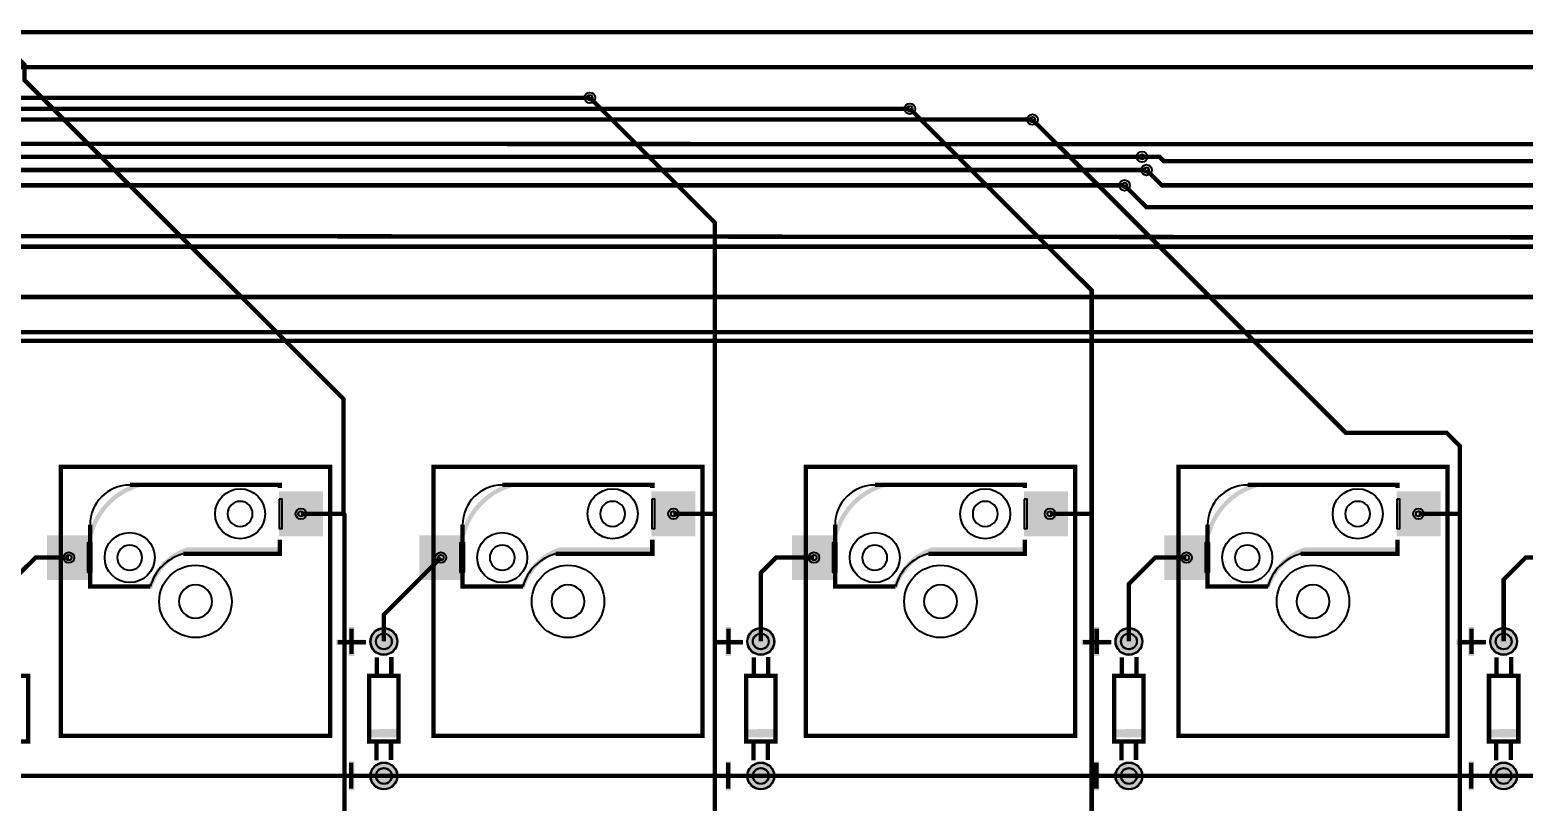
# Model space of a CAD drawing. Header units: millimetres. Extents: x -39 to 282, y -369 to -213.
# Drawn here: x 78 to 164.6, y -258 to -213.2 of the extents above; entities that cross this region are included whole.
import ezdxf

# ---------------------------------------------------------------- set-up
doc = ezdxf.new("R2010")
doc.units = ezdxf.units.MM
for name, color, linetype, true_color in [('BoardOutLine', 7, 'Continuous', 0xff00ff), ('BottomLayer', 7, 'Continuous', 0x0000ff), ('BottomPasteMaskLayer', 7, 'Continuous', 0x800000), ('BottomSilkLayer', 7, 'Continuous', 0x66cc33), ('BottomSolderMaskLayer', 7, 'Continuous', 0xaa00ff), ('Document', 7, 'Continuous', 0xffffff), ('Hole', 7, 'Continuous', 0x222222), ('Multi-Layer', 7, 'Continuous', 0xc0c0c0), ('TopLayer', 7, 'Continuous', 0xff0000), ('TopSilkLayer', 7, 'Continuous', 0xffcc00), ('TopSolderMaskLayer', 7, 'Continuous', 0x800080)]:
    doc.layers.add(name, color=color, linetype=linetype, true_color=true_color)

msp = doc.modelspace()

# ---------------------------------------------------------------- hatches: boundary and pattern name
at = {"layer": 'BottomLayer'}
for points in [[(92.495, -240.025), (94.995, -240.025), (94.995, -242.575), (92.495, -242.575)], [(92.645, -240.451), (92.645, -242.151), (94.245, -242.151), (94.245, -240.451), (92.645, -240.451)], [(114.085, -240.025), (116.585, -240.025), (116.585, -242.575), (114.085, -242.575)], [(114.236, -240.451), (114.236, -242.151), (115.836, -242.151), (115.836, -240.451), (114.236, -240.451)], [(135.675, -240.025), (138.175, -240.025), (138.175, -242.575), (135.675, -242.575)], [(135.826, -240.451), (135.826, -242.151), (137.426, -242.151), (137.426, -240.451), (135.826, -240.451)], [(157.265, -240.025), (159.765, -240.025), (159.765, -242.575), (157.265, -242.575)], [(157.416, -240.451), (157.416, -242.151), (159.016, -242.151), (159.016, -240.451), (157.416, -240.451)], [(79.045, -242.565), (81.545, -242.565), (81.545, -245.115), (79.045, -245.115)], [(79.795, -242.991), (79.795, -244.691), (81.395, -244.691), (81.395, -242.991), (79.795, -242.991)], [(100.635, -242.565), (103.135, -242.565), (103.135, -245.115), (100.635, -245.115)], [(101.385, -242.991), (101.385, -244.691), (102.985, -244.691), (102.985, -242.991), (101.385, -242.991)], [(122.225, -242.565), (124.725, -242.565), (124.725, -245.115), (122.225, -245.115)], [(122.976, -242.991), (122.976, -244.691), (124.576, -244.691), (124.576, -242.991), (122.976, -242.991)], [(143.815, -242.565), (146.315, -242.565), (146.315, -245.115), (143.815, -245.115)], [(144.566, -242.991), (144.566, -244.691), (146.166, -244.691), (146.166, -242.991), (144.566, -242.991)]]:
    msp.add_hatch(color=256, dxfattribs=at).paths.add_polyline_path(points)
at = {"layer": 'BottomPasteMaskLayer'}
for points in [[(92.495, -240.025), (94.995, -240.025), (94.995, -242.575), (92.495, -242.575)], [(114.085, -240.025), (116.585, -240.025), (116.585, -242.575), (114.085, -242.575)], [(135.675, -240.025), (138.175, -240.025), (138.175, -242.575), (135.675, -242.575)], [(157.265, -240.025), (159.765, -240.025), (159.765, -242.575), (157.265, -242.575)], [(79.045, -242.565), (81.545, -242.565), (81.545, -245.115), (79.045, -245.115)], [(100.635, -242.565), (103.135, -242.565), (103.135, -245.115), (100.635, -245.115)], [(122.225, -242.565), (124.725, -242.565), (124.725, -245.115), (122.225, -245.115)], [(143.815, -242.565), (146.315, -242.565), (146.315, -245.115), (143.815, -245.115)]]:
    msp.add_hatch(color=256, dxfattribs=at).paths.add_polyline_path(points)
at = {"layer": 'BottomSilkLayer'}
for points in [[(81.58, -242.569), (81.563, -242.568), (81.547, -242.565), (81.531, -242.559), (81.517, -242.552), (81.503, -242.543), (81.49, -242.532), (81.479, -242.519), (81.47, -242.506), (81.463, -242.491), (81.457, -242.475), (81.454, -242.459), (81.453, -242.442), (81.453, -242.442), (81.454, -242.424), (81.458, -242.407), (81.458, -242.407), (81.458, -242.407), (81.458, -242.407), (81.484, -242.317), (81.512, -242.228), (81.542, -242.139), (81.573, -242.051), (81.607, -241.964), (81.643, -241.878), (81.681, -241.792), (81.72, -241.707), (81.762, -241.623), (81.805, -241.541), (81.85, -241.459), (81.898, -241.378), (81.946, -241.298), (81.997, -241.219), (82.049, -241.142), (82.103, -241.066), (82.159, -240.991), (82.217, -240.917), (82.276, -240.844), (82.337, -240.773), (82.399, -240.704), (82.463, -240.635), (82.528, -240.568), (82.595, -240.503), (82.663, -240.439), (82.733, -240.377), (82.804, -240.316), (82.877, -240.257), (82.95, -240.199), (83.026, -240.144), (83.102, -240.089), (83.179, -240.037), (83.258, -239.986), (83.338, -239.938), (83.419, -239.891), (83.5, -239.845), (83.583, -239.802), (83.667, -239.76), (83.752, -239.721), (83.837, -239.683), (83.924, -239.647), (84.011, -239.614), (84.099, -239.582), (84.188, -239.552), (84.277, -239.524), (84.367, -239.498), (84.367, -239.498), (84.367, -239.498), (84.367, -239.498), (84.384, -239.494), (84.402, -239.493), (84.402, -239.493), (84.402, -239.493), (84.419, -239.494), (84.435, -239.498), (84.451, -239.503), (84.466, -239.51), (84.479, -239.519), (84.492, -239.53), (84.503, -239.543), (84.512, -239.557), (84.519, -239.572), (84.525, -239.587), (84.528, -239.604), (84.529, -239.62), (84.529, -239.62), (84.528, -239.637), (84.525, -239.653), (84.519, -239.669), (84.512, -239.684), (84.503, -239.698), (84.492, -239.71), (84.479, -239.721), (84.465, -239.73), (84.45, -239.738), (84.434, -239.743), (84.434, -239.743), (84.434, -239.743), (84.434, -239.743), (84.348, -239.768), (84.262, -239.795), (84.177, -239.823), (84.093, -239.854), (84.009, -239.887), (83.926, -239.921), (83.844, -239.958), (83.763, -239.996), (83.683, -240.036), (83.604, -240.078), (83.525, -240.122), (83.448, -240.168), (83.372, -240.215), (83.296, -240.264), (83.222, -240.315), (83.15, -240.367), (83.078, -240.422), (83.008, -240.477), (82.939, -240.535), (82.871, -240.594), (82.805, -240.654), (82.74, -240.716), (82.676, -240.78), (82.614, -240.845), (82.554, -240.911), (82.495, -240.979), (82.437, -241.048), (82.382, -241.118), (82.327, -241.19), (82.275, -241.263), (82.224, -241.337), (82.175, -241.412), (82.128, -241.488), (82.082, -241.565), (82.038, -241.644), (81.996, -241.723), (81.956, -241.803), (81.918, -241.884), (81.881, -241.967), (81.847, -242.049), (81.814, -242.133), (81.783, -242.217), (81.755, -242.302), (81.728, -242.388), (81.703, -242.474), (81.703, -242.474), (81.703, -242.474), (81.703, -242.474), (81.703, -242.474), (81.698, -242.49), (81.69, -242.505), (81.681, -242.519), (81.67, -242.532), (81.658, -242.543), (81.644, -242.552), (81.629, -242.559), (81.613, -242.565), (81.597, -242.568), (81.58, -242.569), (81.58, -242.569), (81.58, -242.569), (81.58, -242.569)], [(92.52, -239.494), (84.95, -239.494), (84.4, -239.494), (84.384, -239.495), (84.368, -239.498), (84.352, -239.503), (84.337, -239.511), (84.323, -239.52), (84.311, -239.531), (84.3, -239.543), (84.29, -239.557), (84.283, -239.572), (84.278, -239.588), (84.275, -239.604), (84.273, -239.621), (84.275, -239.637), (84.278, -239.653), (84.283, -239.669), (84.29, -239.684), (84.3, -239.698), (84.311, -239.71), (84.323, -239.721), (84.337, -239.731), (84.352, -239.738), (84.368, -239.743), (84.384, -239.746), (84.4, -239.748), (84.95, -239.748), (92.52, -239.748), (92.537, -239.746), (92.553, -239.743), (92.569, -239.738), (92.584, -239.731), (92.598, -239.721), (92.61, -239.71), (92.621, -239.698), (92.63, -239.684), (92.638, -239.669), (92.643, -239.653), (92.646, -239.637), (92.647, -239.621), (92.646, -239.604), (92.643, -239.588), (92.638, -239.572), (92.63, -239.557), (92.621, -239.543), (92.61, -239.531), (92.598, -239.52), (92.584, -239.511), (92.569, -239.503), (92.553, -239.498), (92.537, -239.495), (92.52, -239.494), (92.52, -239.494)], [(103.17, -242.569), (103.154, -242.568), (103.137, -242.565), (103.121, -242.559), (103.107, -242.552), (103.093, -242.543), (103.08, -242.532), (103.069, -242.519), (103.06, -242.506), (103.053, -242.491), (103.047, -242.475), (103.044, -242.459), (103.043, -242.442), (103.043, -242.442), (103.044, -242.424), (103.048, -242.407), (103.048, -242.407), (103.048, -242.407), (103.048, -242.407), (103.074, -242.317), (103.102, -242.228), (103.132, -242.139), (103.164, -242.051), (103.197, -241.964), (103.233, -241.878), (103.271, -241.792), (103.31, -241.707), (103.352, -241.623), (103.395, -241.541), (103.441, -241.459), (103.488, -241.378), (103.536, -241.298), (103.587, -241.219), (103.639, -241.142), (103.694, -241.066), (103.749, -240.991), (103.807, -240.917), (103.866, -240.844), (103.927, -240.773), (103.989, -240.704), (104.053, -240.635), (104.118, -240.568), (104.185, -240.503), (104.253, -240.439), (104.323, -240.377), (104.394, -240.316), (104.467, -240.257), (104.541, -240.199), (104.616, -240.144), (104.692, -240.089), (104.769, -240.037), (104.848, -239.986), (104.928, -239.938), (105.009, -239.891), (105.09, -239.845), (105.173, -239.802), (105.257, -239.76), (105.342, -239.721), (105.427, -239.683), (105.514, -239.647), (105.601, -239.614), (105.689, -239.582), (105.778, -239.552), (105.867, -239.524), (105.957, -239.498), (105.957, -239.498), (105.957, -239.498), (105.957, -239.498), (105.974, -239.494), (105.992, -239.493), (105.992, -239.493), (105.992, -239.493), (106.009, -239.494), (106.025, -239.498), (106.041, -239.503), (106.056, -239.51), (106.069, -239.519), (106.082, -239.53), (106.093, -239.543), (106.102, -239.557), (106.109, -239.572), (106.115, -239.587), (106.118, -239.604), (106.119, -239.62), (106.119, -239.62), (106.118, -239.637), (106.115, -239.653), (106.109, -239.669), (106.102, -239.684), (106.093, -239.698), (106.082, -239.71), (106.069, -239.721), (106.055, -239.73), (106.04, -239.738), (106.024, -239.743), (106.024, -239.743), (106.024, -239.743), (106.024, -239.743), (105.938, -239.768), (105.852, -239.795), (105.767, -239.823), (105.683, -239.854), (105.599, -239.887), (105.516, -239.921), (105.434, -239.958), (105.353, -239.996), (105.273, -240.036), (105.194, -240.078), (105.115, -240.122), (105.038, -240.168), (104.962, -240.215), (104.886, -240.264), (104.812, -240.315), (104.74, -240.367), (104.668, -240.422), (104.598, -240.477), (104.529, -240.535), (104.461, -240.594), (104.395, -240.654), (104.33, -240.716), (104.266, -240.78), (104.204, -240.845), (104.144, -240.911), (104.085, -240.979), (104.027, -241.048), (103.972, -241.118), (103.917, -241.19), (103.865, -241.263), (103.814, -241.337), (103.765, -241.412), (103.718, -241.488), (103.672, -241.565), (103.628, -241.644), (103.586, -241.723), (103.546, -241.803), (103.508, -241.884), (103.471, -241.967), (103.437, -242.049), (103.404, -242.133), (103.373, -242.217), (103.345, -242.302), (103.318, -242.388), (103.293, -242.474), (103.293, -242.474), (103.293, -242.474), (103.293, -242.474), (103.293, -242.474), (103.288, -242.49), (103.28, -242.505), (103.271, -242.519), (103.26, -242.532), (103.248, -242.543), (103.234, -242.552), (103.219, -242.559), (103.203, -242.565), (103.187, -242.568), (103.17, -242.569), (103.17, -242.569), (103.17, -242.569), (103.17, -242.569)], [(114.11, -239.494), (106.541, -239.494), (105.991, -239.494), (105.974, -239.495), (105.958, -239.498), (105.942, -239.503), (105.927, -239.511), (105.913, -239.52), (105.901, -239.531), (105.89, -239.543), (105.881, -239.557), (105.873, -239.572), (105.868, -239.588), (105.865, -239.604), (105.864, -239.621), (105.865, -239.637), (105.868, -239.653), (105.873, -239.669), (105.881, -239.684), (105.89, -239.698), (105.901, -239.71), (105.913, -239.721), (105.927, -239.731), (105.942, -239.738), (105.958, -239.743), (105.974, -239.746), (105.991, -239.748), (106.541, -239.748), (114.11, -239.748), (114.127, -239.746), (114.143, -239.743), (114.159, -239.738), (114.174, -239.731), (114.188, -239.721), (114.2, -239.71), (114.211, -239.698), (114.22, -239.684), (114.228, -239.669), (114.233, -239.653), (114.236, -239.637), (114.237, -239.621), (114.236, -239.604), (114.233, -239.588), (114.228, -239.572), (114.22, -239.557), (114.211, -239.543), (114.2, -239.531), (114.188, -239.52), (114.174, -239.511), (114.159, -239.503), (114.143, -239.498), (114.127, -239.495), (114.11, -239.494), (114.11, -239.494)], [(124.76, -242.569), (124.744, -242.568), (124.727, -242.565), (124.712, -242.559), (124.697, -242.552), (124.683, -242.543), (124.67, -242.532), (124.659, -242.519), (124.65, -242.506), (124.643, -242.491), (124.637, -242.475), (124.634, -242.459), (124.633, -242.442), (124.633, -242.442), (124.634, -242.424), (124.638, -242.407), (124.638, -242.407), (124.638, -242.407), (124.638, -242.407), (124.664, -242.317), (124.692, -242.228), (124.722, -242.139), (124.754, -242.051), (124.787, -241.964), (124.823, -241.878), (124.861, -241.792), (124.9, -241.707), (124.942, -241.623), (124.985, -241.541), (125.031, -241.459), (125.078, -241.378), (125.126, -241.298), (125.177, -241.219), (125.229, -241.142), (125.284, -241.066), (125.339, -240.991), (125.397, -240.917), (125.456, -240.844), (125.517, -240.773), (125.579, -240.704), (125.643, -240.635), (125.708, -240.568), (125.775, -240.503), (125.843, -240.439), (125.913, -240.377), (125.984, -240.316), (126.057, -240.257), (126.131, -240.199), (126.206, -240.144), (126.282, -240.089), (126.359, -240.037), (126.438, -239.986), (126.518, -239.938), (126.599, -239.891), (126.68, -239.845), (126.763, -239.802), (126.847, -239.76), (126.932, -239.721), (127.017, -239.683), (127.104, -239.647), (127.191, -239.614), (127.279, -239.582), (127.368, -239.552), (127.457, -239.524), (127.547, -239.498), (127.547, -239.498), (127.547, -239.498), (127.547, -239.498), (127.564, -239.494), (127.582, -239.493), (127.582, -239.493), (127.582, -239.493), (127.599, -239.494), (127.615, -239.498), (127.631, -239.503), (127.646, -239.51), (127.659, -239.519), (127.672, -239.53), (127.683, -239.543), (127.692, -239.557), (127.699, -239.572), (127.705, -239.587), (127.708, -239.604), (127.709, -239.62), (127.709, -239.62), (127.708, -239.637), (127.705, -239.653), (127.699, -239.669), (127.692, -239.684), (127.683, -239.698), (127.672, -239.71), (127.659, -239.721), (127.645, -239.73), (127.63, -239.738), (127.614, -239.743), (127.614, -239.743), (127.614, -239.743), (127.614, -239.743), (127.528, -239.768), (127.442, -239.795), (127.357, -239.823), (127.273, -239.854), (127.189, -239.887), (127.106, -239.921), (127.024, -239.958), (126.943, -239.996), (126.863, -240.036), (126.784, -240.078), (126.705, -240.122), (126.628, -240.168), (126.552, -240.215), (126.477, -240.264), (126.403, -240.315), (126.33, -240.367), (126.258, -240.422), (126.188, -240.477), (126.119, -240.535), (126.051, -240.594), (125.985, -240.654), (125.92, -240.716), (125.856, -240.78), (125.794, -240.845), (125.734, -240.911), (125.675, -240.979), (125.617, -241.048), (125.562, -241.118), (125.507, -241.19), (125.455, -241.263), (125.404, -241.337), (125.355, -241.412), (125.308, -241.488), (125.262, -241.565), (125.218, -241.644), (125.176, -241.723), (125.136, -241.803), (125.098, -241.884), (125.061, -241.967), (125.027, -242.049), (124.994, -242.133), (124.963, -242.217), (124.935, -242.302), (124.908, -242.388), (124.883, -242.474), (124.883, -242.474), (124.883, -242.474), (124.883, -242.474), (124.883, -242.474), (124.878, -242.49), (124.87, -242.505), (124.861, -242.519), (124.85, -242.532), (124.838, -242.543), (124.824, -242.552), (124.809, -242.559), (124.793, -242.565), (124.777, -242.568), (124.76, -242.569), (124.76, -242.569), (124.76, -242.569), (124.76, -242.569)], [(135.701, -239.494), (128.131, -239.494), (127.581, -239.494), (127.564, -239.495), (127.548, -239.498), (127.532, -239.503), (127.517, -239.511), (127.503, -239.52), (127.491, -239.531), (127.48, -239.543), (127.471, -239.557), (127.463, -239.572), (127.458, -239.588), (127.455, -239.604), (127.454, -239.621), (127.455, -239.637), (127.458, -239.653), (127.463, -239.669), (127.471, -239.684), (127.48, -239.698), (127.491, -239.71), (127.503, -239.721), (127.517, -239.731), (127.532, -239.738), (127.548, -239.743), (127.564, -239.746), (127.581, -239.748), (128.131, -239.748), (135.701, -239.748), (135.717, -239.746), (135.733, -239.743), (135.749, -239.738), (135.764, -239.731), (135.778, -239.721), (135.79, -239.71), (135.801, -239.698), (135.811, -239.684), (135.818, -239.669), (135.823, -239.653), (135.826, -239.637), (135.828, -239.621), (135.826, -239.604), (135.823, -239.588), (135.818, -239.572), (135.811, -239.557), (135.801, -239.543), (135.79, -239.531), (135.778, -239.52), (135.764, -239.511), (135.749, -239.503), (135.733, -239.498), (135.717, -239.495), (135.701, -239.494), (135.701, -239.494)], [(146.35, -242.569), (146.334, -242.568), (146.317, -242.565), (146.302, -242.559), (146.287, -242.552), (146.273, -242.543), (146.26, -242.532), (146.249, -242.519), (146.24, -242.506), (146.233, -242.491), (146.227, -242.475), (146.224, -242.459), (146.223, -242.442), (146.223, -242.442), (146.224, -242.424), (146.228, -242.407), (146.228, -242.407), (146.228, -242.407), (146.228, -242.407), (146.254, -242.317), (146.282, -242.228), (146.312, -242.139), (146.344, -242.051), (146.377, -241.964), (146.413, -241.878), (146.451, -241.792), (146.49, -241.707), (146.532, -241.623), (146.575, -241.541), (146.621, -241.459), (146.668, -241.378), (146.716, -241.298), (146.767, -241.219), (146.82, -241.142), (146.874, -241.066), (146.929, -240.991), (146.987, -240.917), (147.046, -240.844), (147.107, -240.773), (147.169, -240.704), (147.233, -240.635), (147.298, -240.568), (147.365, -240.503), (147.434, -240.439), (147.503, -240.377), (147.574, -240.316), (147.647, -240.257), (147.721, -240.199), (147.796, -240.144), (147.872, -240.089), (147.949, -240.037), (148.028, -239.986), (148.108, -239.938), (148.189, -239.891), (148.271, -239.845), (148.353, -239.802), (148.437, -239.76), (148.522, -239.721), (148.608, -239.683), (148.694, -239.647), (148.781, -239.614), (148.869, -239.582), (148.958, -239.552), (149.047, -239.524), (149.137, -239.498), (149.137, -239.498), (149.137, -239.498), (149.137, -239.498), (149.154, -239.494), (149.172, -239.493), (149.172, -239.493), (149.172, -239.493), (149.189, -239.494), (149.205, -239.498), (149.221, -239.503), (149.236, -239.51), (149.249, -239.519), (149.262, -239.53), (149.273, -239.543), (149.282, -239.557), (149.29, -239.572), (149.295, -239.587), (149.298, -239.604), (149.299, -239.62), (149.299, -239.62), (149.298, -239.637), (149.295, -239.653), (149.289, -239.669), (149.282, -239.684), (149.273, -239.698), (149.262, -239.71), (149.249, -239.721), (149.235, -239.73), (149.22, -239.738), (149.204, -239.743), (149.204, -239.743), (149.204, -239.743), (149.204, -239.743), (149.118, -239.768), (149.032, -239.795), (148.947, -239.823), (148.863, -239.854), (148.779, -239.887), (148.697, -239.921), (148.614, -239.958), (148.533, -239.996), (148.453, -240.036), (148.374, -240.078), (148.295, -240.122), (148.218, -240.168), (148.142, -240.215), (148.067, -240.264), (147.993, -240.315), (147.92, -240.367), (147.848, -240.422), (147.778, -240.477), (147.709, -240.535), (147.641, -240.594), (147.575, -240.654), (147.51, -240.716), (147.446, -240.78), (147.384, -240.845), (147.324, -240.911), (147.265, -240.979), (147.207, -241.048), (147.152, -241.118), (147.098, -241.19), (147.045, -241.263), (146.994, -241.337), (146.945, -241.412), (146.898, -241.488), (146.852, -241.565), (146.808, -241.644), (146.766, -241.723), (146.726, -241.803), (146.688, -241.884), (146.651, -241.967), (146.617, -242.049), (146.584, -242.133), (146.553, -242.217), (146.525, -242.302), (146.498, -242.388), (146.473, -242.474), (146.473, -242.474), (146.473, -242.474), (146.473, -242.474), (146.473, -242.474), (146.468, -242.49), (146.46, -242.505), (146.451, -242.519), (146.44, -242.532), (146.428, -242.543), (146.414, -242.552), (146.399, -242.559), (146.383, -242.565), (146.367, -242.568), (146.35, -242.569), (146.35, -242.569), (146.35, -242.569), (146.35, -242.569)], [(157.291, -239.494), (149.721, -239.494), (149.171, -239.494), (149.154, -239.495), (149.138, -239.498), (149.122, -239.503), (149.107, -239.511), (149.093, -239.52), (149.081, -239.531), (149.07, -239.543), (149.061, -239.557), (149.053, -239.572), (149.048, -239.588), (149.045, -239.604), (149.044, -239.621), (149.045, -239.637), (149.048, -239.653), (149.053, -239.669), (149.061, -239.684), (149.07, -239.698), (149.081, -239.71), (149.093, -239.721), (149.107, -239.731), (149.122, -239.738), (149.138, -239.743), (149.154, -239.746), (149.171, -239.748), (149.721, -239.748), (157.291, -239.748), (157.307, -239.746), (157.323, -239.743), (157.339, -239.738), (157.354, -239.731), (157.368, -239.721), (157.38, -239.71), (157.391, -239.698), (157.401, -239.684), (157.408, -239.669), (157.413, -239.653), (157.416, -239.637), (157.418, -239.621), (157.416, -239.604), (157.413, -239.588), (157.408, -239.572), (157.401, -239.557), (157.391, -239.543), (157.38, -239.531), (157.368, -239.52), (157.354, -239.511), (157.339, -239.503), (157.323, -239.498), (157.307, -239.495), (157.291, -239.494), (157.291, -239.494)], [(85.02, -245.65), (85.003, -245.649), (84.987, -245.646), (84.971, -245.64), (84.956, -245.633), (84.942, -245.624), (84.93, -245.613), (84.919, -245.6), (84.91, -245.587), (84.902, -245.572), (84.897, -245.556), (84.894, -245.54), (84.893, -245.523), (84.893, -245.523), (84.893, -245.523), (84.895, -245.501), (84.9, -245.48), (84.9, -245.48), (84.9, -245.48), (84.9, -245.48), (84.9, -245.48), (84.928, -245.399), (84.959, -245.319), (84.991, -245.239), (85.025, -245.16), (85.061, -245.082), (85.099, -245.005), (85.139, -244.928), (85.181, -244.853), (85.224, -244.779), (85.27, -244.706), (85.317, -244.634), (85.366, -244.563), (85.416, -244.494), (85.468, -244.425), (85.522, -244.358), (85.578, -244.292), (85.635, -244.228), (85.693, -244.165), (85.753, -244.103), (85.815, -244.043), (85.878, -243.985), (85.942, -243.928), (86.008, -243.872), (86.075, -243.818), (86.143, -243.766), (86.213, -243.716), (86.284, -243.667), (86.356, -243.62), (86.429, -243.575), (86.503, -243.531), (86.578, -243.489), (86.655, -243.45), (86.732, -243.412), (86.81, -243.375), (86.889, -243.341), (86.968, -243.309), (87.049, -243.279), (87.13, -243.25), (87.13, -243.25), (87.13, -243.25), (87.13, -243.25), (87.15, -243.245), (87.171, -243.243), (87.171, -243.243), (87.188, -243.244), (87.204, -243.248), (87.22, -243.253), (87.235, -243.26), (87.249, -243.27), (87.261, -243.281), (87.272, -243.293), (87.281, -243.307), (87.289, -243.322), (87.294, -243.337), (87.297, -243.354), (87.298, -243.37), (87.298, -243.37), (87.297, -243.388), (87.293, -243.405), (87.287, -243.422), (87.279, -243.437), (87.269, -243.452), (87.256, -243.465), (87.243, -243.475), (87.227, -243.484), (87.211, -243.491), (87.211, -243.491), (87.211, -243.491), (87.211, -243.491), (87.211, -243.491), (87.133, -243.518), (87.057, -243.547), (86.981, -243.578), (86.906, -243.611), (86.831, -243.645), (86.758, -243.682), (86.685, -243.72), (86.614, -243.76), (86.543, -243.802), (86.474, -243.846), (86.406, -243.891), (86.338, -243.938), (86.273, -243.987), (86.208, -244.037), (86.144, -244.089), (86.082, -244.143), (86.021, -244.198), (85.962, -244.254), (85.904, -244.312), (85.847, -244.372), (85.792, -244.432), (85.739, -244.494), (85.687, -244.558), (85.637, -244.623), (85.588, -244.689), (85.541, -244.756), (85.496, -244.824), (85.452, -244.894), (85.41, -244.964), (85.37, -245.036), (85.332, -245.108), (85.295, -245.182), (85.261, -245.256), (85.228, -245.331), (85.197, -245.407), (85.168, -245.484), (85.141, -245.561), (85.141, -245.561), (85.141, -245.561), (85.141, -245.561), (85.135, -245.576), (85.127, -245.59), (85.118, -245.603), (85.107, -245.615), (85.095, -245.625), (85.081, -245.634), (85.067, -245.641), (85.051, -245.646), (85.036, -245.649), (85.02, -245.65), (85.02, -245.65), (85.02, -245.65)], [(87.17, -243.498), (88.21, -243.498), (92.52, -243.498), (92.537, -243.497), (92.553, -243.493), (92.569, -243.488), (92.584, -243.481), (92.598, -243.471), (92.61, -243.46), (92.621, -243.448), (92.63, -243.434), (92.638, -243.419), (92.643, -243.404), (92.646, -243.387), (92.647, -243.371), (92.646, -243.354), (92.643, -243.338), (92.638, -243.322), (92.63, -243.307), (92.621, -243.293), (92.61, -243.281), (92.598, -243.27), (92.584, -243.261), (92.569, -243.253), (92.553, -243.248), (92.537, -243.245), (92.52, -243.244), (88.21, -243.244), (87.17, -243.244), (87.154, -243.245), (87.138, -243.248), (87.122, -243.253), (87.107, -243.261), (87.093, -243.27), (87.081, -243.281), (87.07, -243.293), (87.06, -243.307), (87.053, -243.322), (87.048, -243.338), (87.045, -243.354), (87.043, -243.371), (87.045, -243.387), (87.048, -243.404), (87.053, -243.419), (87.06, -243.434), (87.07, -243.448), (87.081, -243.46), (87.093, -243.471), (87.107, -243.481), (87.122, -243.488), (87.138, -243.493), (87.154, -243.497), (87.17, -243.498), (87.17, -243.498)], [(106.61, -245.65), (106.593, -245.649), (106.577, -245.646), (106.561, -245.64), (106.546, -245.633), (106.532, -245.624), (106.52, -245.613), (106.509, -245.6), (106.5, -245.587), (106.492, -245.572), (106.487, -245.556), (106.484, -245.54), (106.483, -245.523), (106.483, -245.523), (106.483, -245.523), (106.485, -245.501), (106.49, -245.48), (106.49, -245.48), (106.49, -245.48), (106.49, -245.48), (106.49, -245.48), (106.519, -245.399), (106.549, -245.319), (106.581, -245.239), (106.615, -245.16), (106.651, -245.082), (106.689, -245.005), (106.729, -244.928), (106.771, -244.853), (106.815, -244.779), (106.86, -244.706), (106.907, -244.634), (106.956, -244.563), (107.006, -244.494), (107.058, -244.425), (107.112, -244.358), (107.168, -244.292), (107.225, -244.228), (107.283, -244.165), (107.343, -244.103), (107.405, -244.043), (107.468, -243.985), (107.532, -243.928), (107.598, -243.872), (107.665, -243.818), (107.733, -243.766), (107.803, -243.716), (107.874, -243.667), (107.946, -243.62), (108.019, -243.575), (108.093, -243.531), (108.168, -243.489), (108.245, -243.45), (108.322, -243.412), (108.4, -243.375), (108.479, -243.341), (108.558, -243.309), (108.639, -243.279), (108.72, -243.25), (108.72, -243.25), (108.72, -243.25), (108.72, -243.25), (108.74, -243.245), (108.761, -243.243), (108.761, -243.243), (108.778, -243.244), (108.794, -243.248), (108.81, -243.253), (108.825, -243.26), (108.839, -243.27), (108.851, -243.281), (108.862, -243.293), (108.871, -243.307), (108.879, -243.322), (108.884, -243.337), (108.887, -243.354), (108.888, -243.37), (108.888, -243.37), (108.887, -243.388), (108.883, -243.405), (108.877, -243.422), (108.869, -243.437), (108.859, -243.452), (108.846, -243.465), (108.833, -243.475), (108.817, -243.484), (108.801, -243.491), (108.801, -243.491), (108.801, -243.491), (108.801, -243.491), (108.801, -243.491), (108.724, -243.518), (108.647, -243.547), (108.571, -243.578), (108.496, -243.611), (108.421, -243.645), (108.348, -243.682), (108.275, -243.72), (108.204, -243.76), (108.133, -243.802), (108.064, -243.846), (107.996, -243.891), (107.929, -243.938), (107.863, -243.987), (107.798, -244.037), (107.734, -244.089), (107.672, -244.143), (107.611, -244.198), (107.552, -244.254), (107.494, -244.312), (107.438, -244.372), (107.382, -244.432), (107.329, -244.494), (107.277, -244.558), (107.227, -244.623), (107.178, -244.689), (107.131, -244.756), (107.086, -244.824), (107.042, -244.894), (107, -244.964), (106.96, -245.036), (106.922, -245.108), (106.885, -245.182), (106.851, -245.256), (106.818, -245.331), (106.787, -245.407), (106.758, -245.484), (106.731, -245.561), (106.731, -245.561), (106.731, -245.561), (106.731, -245.561), (106.725, -245.576), (106.718, -245.59), (106.708, -245.603), (106.697, -245.615), (106.685, -245.625), (106.671, -245.634), (106.657, -245.641), (106.642, -245.646), (106.626, -245.649), (106.61, -245.65), (106.61, -245.65), (106.61, -245.65)], [(108.761, -243.498), (109.801, -243.498), (114.11, -243.498), (114.127, -243.497), (114.143, -243.493), (114.159, -243.488), (114.174, -243.481), (114.188, -243.471), (114.2, -243.46), (114.211, -243.448), (114.22, -243.434), (114.228, -243.419), (114.233, -243.404), (114.236, -243.387), (114.237, -243.371), (114.236, -243.354), (114.233, -243.338), (114.228, -243.322), (114.22, -243.307), (114.211, -243.293), (114.2, -243.281), (114.188, -243.27), (114.174, -243.261), (114.159, -243.253), (114.143, -243.248), (114.127, -243.245), (114.11, -243.244), (109.801, -243.244), (108.761, -243.244), (108.744, -243.245), (108.728, -243.248), (108.712, -243.253), (108.697, -243.261), (108.683, -243.27), (108.671, -243.281), (108.66, -243.293), (108.651, -243.307), (108.643, -243.322), (108.638, -243.338), (108.635, -243.354), (108.634, -243.371), (108.635, -243.387), (108.638, -243.404), (108.643, -243.419), (108.651, -243.434), (108.66, -243.448), (108.671, -243.46), (108.683, -243.471), (108.697, -243.481), (108.712, -243.488), (108.728, -243.493), (108.744, -243.497), (108.761, -243.498), (108.761, -243.498)], [(128.2, -245.65), (128.183, -245.649), (128.167, -245.646), (128.151, -245.64), (128.136, -245.633), (128.122, -245.624), (128.11, -245.613), (128.099, -245.6), (128.09, -245.587), (128.082, -245.572), (128.077, -245.556), (128.074, -245.54), (128.073, -245.523), (128.073, -245.523), (128.073, -245.523), (128.075, -245.501), (128.08, -245.48), (128.08, -245.48), (128.08, -245.48), (128.08, -245.48), (128.08, -245.48), (128.109, -245.399), (128.139, -245.319), (128.171, -245.239), (128.205, -245.16), (128.241, -245.082), (128.279, -245.005), (128.319, -244.928), (128.361, -244.853), (128.405, -244.779), (128.45, -244.706), (128.497, -244.634), (128.546, -244.563), (128.596, -244.494), (128.648, -244.425), (128.702, -244.358), (128.758, -244.292), (128.815, -244.228), (128.873, -244.165), (128.933, -244.103), (128.995, -244.043), (129.058, -243.985), (129.122, -243.928), (129.188, -243.872), (129.255, -243.818), (129.323, -243.766), (129.393, -243.716), (129.464, -243.667), (129.536, -243.62), (129.609, -243.575), (129.683, -243.531), (129.758, -243.489), (129.835, -243.45), (129.912, -243.412), (129.99, -243.375), (130.069, -243.341), (130.148, -243.309), (130.229, -243.279), (130.31, -243.25), (130.31, -243.25), (130.31, -243.25), (130.31, -243.25), (130.33, -243.245), (130.351, -243.243), (130.351, -243.243), (130.368, -243.244), (130.384, -243.248), (130.4, -243.253), (130.415, -243.26), (130.429, -243.27), (130.441, -243.281), (130.452, -243.293), (130.461, -243.307), (130.469, -243.322), (130.474, -243.337), (130.477, -243.354), (130.478, -243.37), (130.478, -243.37), (130.477, -243.388), (130.473, -243.405), (130.467, -243.422), (130.459, -243.437), (130.449, -243.452), (130.437, -243.465), (130.423, -243.475), (130.407, -243.484), (130.391, -243.491), (130.391, -243.491), (130.391, -243.491), (130.391, -243.491), (130.391, -243.491), (130.314, -243.518), (130.237, -243.547), (130.161, -243.578), (130.086, -243.611), (130.011, -243.645), (129.938, -243.682), (129.866, -243.72), (129.794, -243.76), (129.724, -243.802), (129.654, -243.846), (129.586, -243.891), (129.519, -243.938), (129.453, -243.987), (129.388, -244.037), (129.324, -244.089), (129.262, -244.143), (129.201, -244.198), (129.142, -244.254), (129.084, -244.312), (129.028, -244.372), (128.973, -244.432), (128.919, -244.494), (128.867, -244.558), (128.817, -244.623), (128.768, -244.689), (128.721, -244.756), (128.676, -244.824), (128.632, -244.894), (128.59, -244.964), (128.55, -245.036), (128.512, -245.108), (128.475, -245.182), (128.441, -245.256), (128.408, -245.331), (128.377, -245.407), (128.348, -245.484), (128.321, -245.561), (128.321, -245.561), (128.321, -245.561), (128.321, -245.561), (128.315, -245.576), (128.308, -245.59), (128.298, -245.603), (128.287, -245.615), (128.275, -245.625), (128.261, -245.634), (128.247, -245.641), (128.232, -245.646), (128.216, -245.649), (128.2, -245.65), (128.2, -245.65), (128.2, -245.65)], [(130.351, -243.498), (131.391, -243.498), (135.701, -243.498), (135.717, -243.497), (135.733, -243.493), (135.749, -243.488), (135.764, -243.481), (135.778, -243.471), (135.79, -243.46), (135.801, -243.448), (135.811, -243.434), (135.818, -243.419), (135.823, -243.404), (135.826, -243.387), (135.828, -243.371), (135.826, -243.354), (135.823, -243.338), (135.818, -243.322), (135.811, -243.307), (135.801, -243.293), (135.79, -243.281), (135.778, -243.27), (135.764, -243.261), (135.749, -243.253), (135.733, -243.248), (135.717, -243.245), (135.701, -243.244), (131.391, -243.244), (130.351, -243.244), (130.334, -243.245), (130.318, -243.248), (130.302, -243.253), (130.287, -243.261), (130.273, -243.27), (130.261, -243.281), (130.25, -243.293), (130.241, -243.307), (130.233, -243.322), (130.228, -243.338), (130.225, -243.354), (130.224, -243.371), (130.225, -243.387), (130.228, -243.404), (130.233, -243.419), (130.241, -243.434), (130.25, -243.448), (130.261, -243.46), (130.273, -243.471), (130.287, -243.481), (130.302, -243.488), (130.318, -243.493), (130.334, -243.497), (130.351, -243.498), (130.351, -243.498)], [(149.79, -245.65), (149.773, -245.649), (149.757, -245.646), (149.741, -245.64), (149.726, -245.633), (149.712, -245.624), (149.7, -245.613), (149.689, -245.6), (149.68, -245.587), (149.672, -245.572), (149.667, -245.556), (149.664, -245.54), (149.663, -245.523), (149.663, -245.523), (149.663, -245.523), (149.665, -245.501), (149.67, -245.48), (149.67, -245.48), (149.67, -245.48), (149.67, -245.48), (149.67, -245.48), (149.699, -245.399), (149.729, -245.319), (149.761, -245.239), (149.795, -245.16), (149.832, -245.082), (149.87, -245.005), (149.909, -244.928), (149.951, -244.853), (149.995, -244.779), (150.04, -244.706), (150.087, -244.634), (150.136, -244.563), (150.186, -244.494), (150.238, -244.425), (150.292, -244.358), (150.348, -244.292), (150.405, -244.228), (150.463, -244.165), (150.523, -244.103), (150.585, -244.043), (150.648, -243.985), (150.712, -243.928), (150.778, -243.872), (150.845, -243.818), (150.913, -243.766), (150.983, -243.716), (151.054, -243.667), (151.126, -243.62), (151.199, -243.575), (151.273, -243.531), (151.348, -243.489), (151.425, -243.45), (151.502, -243.412), (151.58, -243.375), (151.659, -243.341), (151.739, -243.309), (151.819, -243.279), (151.9, -243.25), (151.9, -243.25), (151.9, -243.25), (151.9, -243.25), (151.921, -243.245), (151.941, -243.243), (151.941, -243.243), (151.958, -243.244), (151.974, -243.248), (151.99, -243.253), (152.005, -243.26), (152.019, -243.27), (152.031, -243.281), (152.042, -243.293), (152.051, -243.307), (152.059, -243.322), (152.064, -243.337), (152.067, -243.354), (152.068, -243.37), (152.068, -243.37), (152.067, -243.388), (152.064, -243.405), (152.057, -243.422), (152.049, -243.437), (152.039, -243.452), (152.027, -243.465), (152.013, -243.475), (151.997, -243.484), (151.981, -243.491), (151.981, -243.491), (151.981, -243.491), (151.981, -243.491), (151.981, -243.491), (151.904, -243.518), (151.827, -243.547), (151.751, -243.578), (151.676, -243.611), (151.601, -243.645), (151.528, -243.682), (151.456, -243.72), (151.384, -243.76), (151.314, -243.802), (151.244, -243.846), (151.176, -243.891), (151.109, -243.938), (151.043, -243.987), (150.978, -244.037), (150.914, -244.089), (150.852, -244.143), (150.791, -244.198), (150.732, -244.254), (150.674, -244.312), (150.618, -244.372), (150.563, -244.432), (150.509, -244.494), (150.457, -244.558), (150.407, -244.623), (150.358, -244.689), (150.311, -244.756), (150.266, -244.824), (150.222, -244.894), (150.18, -244.964), (150.14, -245.036), (150.102, -245.108), (150.065, -245.182), (150.031, -245.256), (149.998, -245.331), (149.967, -245.407), (149.938, -245.484), (149.911, -245.561), (149.911, -245.561), (149.911, -245.561), (149.911, -245.561), (149.905, -245.576), (149.898, -245.59), (149.888, -245.603), (149.877, -245.615), (149.865, -245.625), (149.851, -245.634), (149.837, -245.641), (149.822, -245.646), (149.806, -245.649), (149.79, -245.65), (149.79, -245.65), (149.79, -245.65)], [(151.941, -243.498), (152.981, -243.498), (157.291, -243.498), (157.307, -243.497), (157.323, -243.493), (157.339, -243.488), (157.354, -243.481), (157.368, -243.471), (157.38, -243.46), (157.391, -243.448), (157.401, -243.434), (157.408, -243.419), (157.413, -243.404), (157.416, -243.387), (157.418, -243.371), (157.416, -243.354), (157.413, -243.338), (157.408, -243.322), (157.401, -243.307), (157.391, -243.293), (157.38, -243.281), (157.368, -243.27), (157.354, -243.261), (157.339, -243.253), (157.323, -243.248), (157.307, -243.245), (157.291, -243.244), (152.981, -243.244), (151.941, -243.244), (151.924, -243.245), (151.908, -243.248), (151.892, -243.253), (151.877, -243.261), (151.863, -243.27), (151.851, -243.281), (151.84, -243.293), (151.831, -243.307), (151.823, -243.322), (151.818, -243.338), (151.815, -243.354), (151.814, -243.371), (151.815, -243.387), (151.818, -243.404), (151.823, -243.419), (151.831, -243.434), (151.84, -243.448), (151.851, -243.46), (151.863, -243.471), (151.877, -243.481), (151.892, -243.488), (151.908, -243.493), (151.924, -243.497), (151.941, -243.498), (151.941, -243.498)], [(81.52, -245.648), (85.02, -245.648), (85.037, -245.646), (85.053, -245.643), (85.069, -245.638), (85.084, -245.631), (85.098, -245.621), (85.11, -245.61), (85.121, -245.598), (85.13, -245.584), (85.138, -245.569), (85.143, -245.553), (85.146, -245.537), (85.147, -245.521), (85.146, -245.504), (85.143, -245.488), (85.138, -245.472), (85.13, -245.457), (85.121, -245.443), (85.11, -245.431), (85.098, -245.42), (85.084, -245.411), (85.069, -245.403), (85.053, -245.398), (85.037, -245.395), (85.02, -245.394), (81.52, -245.394), (81.504, -245.395), (81.488, -245.398), (81.472, -245.403), (81.457, -245.411), (81.443, -245.42), (81.431, -245.431), (81.42, -245.443), (81.41, -245.457), (81.403, -245.472), (81.398, -245.488), (81.395, -245.504), (81.393, -245.521), (81.395, -245.537), (81.398, -245.553), (81.403, -245.569), (81.41, -245.584), (81.42, -245.598), (81.431, -245.61), (81.443, -245.621), (81.457, -245.631), (81.472, -245.638), (81.488, -245.643), (81.504, -245.646), (81.52, -245.648), (81.52, -245.648)], [(103.111, -245.648), (106.611, -245.648), (106.627, -245.646), (106.643, -245.643), (106.659, -245.638), (106.674, -245.631), (106.688, -245.621), (106.7, -245.61), (106.711, -245.598), (106.721, -245.584), (106.728, -245.569), (106.733, -245.553), (106.736, -245.537), (106.738, -245.521), (106.736, -245.504), (106.733, -245.488), (106.728, -245.472), (106.721, -245.457), (106.711, -245.443), (106.7, -245.431), (106.688, -245.42), (106.674, -245.411), (106.659, -245.403), (106.643, -245.398), (106.627, -245.395), (106.611, -245.394), (103.111, -245.394), (103.094, -245.395), (103.078, -245.398), (103.062, -245.403), (103.047, -245.411), (103.033, -245.42), (103.021, -245.431), (103.01, -245.443), (103.001, -245.457), (102.993, -245.472), (102.988, -245.488), (102.985, -245.504), (102.984, -245.521), (102.985, -245.537), (102.988, -245.553), (102.993, -245.569), (103.001, -245.584), (103.01, -245.598), (103.021, -245.61), (103.033, -245.621), (103.047, -245.631), (103.062, -245.638), (103.078, -245.643), (103.094, -245.646), (103.111, -245.648), (103.111, -245.648)], [(124.701, -245.648), (128.201, -245.648), (128.217, -245.646), (128.233, -245.643), (128.249, -245.638), (128.264, -245.631), (128.278, -245.621), (128.29, -245.61), (128.301, -245.598), (128.311, -245.584), (128.318, -245.569), (128.323, -245.553), (128.326, -245.537), (128.328, -245.521), (128.326, -245.504), (128.323, -245.488), (128.318, -245.472), (128.311, -245.457), (128.301, -245.443), (128.29, -245.431), (128.278, -245.42), (128.264, -245.411), (128.249, -245.403), (128.233, -245.398), (128.217, -245.395), (128.201, -245.394), (124.701, -245.394), (124.684, -245.395), (124.668, -245.398), (124.652, -245.403), (124.637, -245.411), (124.623, -245.42), (124.611, -245.431), (124.6, -245.443), (124.591, -245.457), (124.583, -245.472), (124.578, -245.488), (124.575, -245.504), (124.574, -245.521), (124.575, -245.537), (124.578, -245.553), (124.583, -245.569), (124.591, -245.584), (124.6, -245.598), (124.611, -245.61), (124.623, -245.621), (124.637, -245.631), (124.652, -245.638), (124.668, -245.643), (124.684, -245.646), (124.701, -245.648), (124.701, -245.648)], [(146.291, -245.648), (149.791, -245.648), (149.807, -245.646), (149.823, -245.643), (149.839, -245.638), (149.854, -245.631), (149.868, -245.621), (149.88, -245.61), (149.891, -245.598), (149.901, -245.584), (149.908, -245.569), (149.913, -245.553), (149.917, -245.537), (149.918, -245.521), (149.917, -245.504), (149.913, -245.488), (149.908, -245.472), (149.901, -245.457), (149.891, -245.443), (149.88, -245.431), (149.868, -245.42), (149.854, -245.411), (149.839, -245.403), (149.823, -245.398), (149.807, -245.395), (149.791, -245.394), (146.291, -245.394), (146.274, -245.395), (146.258, -245.398), (146.242, -245.403), (146.227, -245.411), (146.213, -245.42), (146.201, -245.431), (146.19, -245.443), (146.181, -245.457), (146.173, -245.472), (146.168, -245.488), (146.165, -245.504), (146.164, -245.521), (146.165, -245.537), (146.168, -245.553), (146.173, -245.569), (146.181, -245.584), (146.19, -245.598), (146.201, -245.61), (146.213, -245.621), (146.227, -245.631), (146.242, -245.638), (146.258, -245.643), (146.274, -245.646), (146.291, -245.648), (146.291, -245.648)], [(97.702, -253.793), (97.702, -254.253), (97.692, -254.264), (99.372, -254.264), (99.402, -254.234), (99.402, -253.823), (99.402, -253.784)], [(119.546, -253.793), (119.546, -254.253), (119.536, -254.264), (121.216, -254.264), (121.246, -254.234), (121.246, -253.823), (121.246, -253.784)], [(140.882, -253.793), (140.882, -254.253), (140.872, -254.264), (142.552, -254.264), (142.582, -254.234), (142.582, -253.823), (142.582, -253.784)], [(162.599, -253.793), (162.599, -254.253), (162.589, -254.264), (164.269, -254.264), (164.299, -254.234), (164.299, -253.823), (164.299, -253.784)]]:
    msp.add_hatch(color=256, dxfattribs=at).paths.add_polyline_path(points)
at = {"layer": 'BottomSolderMaskLayer'}
for points in [[(92.47, -240), (95.02, -240), (95.02, -242.601), (92.47, -242.601)], [(114.06, -240), (116.61, -240), (116.61, -242.601), (114.06, -242.601)], [(135.65, -240), (138.2, -240), (138.2, -242.601), (135.65, -242.601)], [(157.24, -240), (159.791, -240), (159.791, -242.601), (157.24, -242.601)], [(79.02, -242.54), (81.571, -242.54), (81.571, -245.141), (79.02, -245.141)], [(100.61, -242.54), (103.161, -242.54), (103.161, -245.141), (100.61, -245.141)], [(122.2, -242.54), (124.751, -242.54), (124.751, -245.141), (122.2, -245.141)], [(143.79, -242.54), (146.341, -242.54), (146.341, -245.141), (143.79, -245.141)], [(97.765, -248.704, 1), (99.339, -248.704, 1)], [(119.609, -248.704, 1), (121.183, -248.704, 1)], [(140.945, -248.704, 1), (142.519, -248.704, 1)], [(162.662, -248.704, 1), (164.236, -248.704, 1)], [(97.765, -256.503, 1), (99.339, -256.503, 1)], [(119.609, -256.503, 1), (121.183, -256.503, 1)], [(140.945, -256.503, 1), (142.519, -256.503, 1)], [(162.662, -256.503, 1), (164.236, -256.503, 1)]]:
    msp.add_hatch(color=256, dxfattribs=at).paths.add_polyline_path(points)
at = {"layer": 'Document'}
for points in [[(96.832, -247.864), (96.512, -247.864), (96.512, -249.544), (96.832, -249.544)], [(118.676, -247.864), (118.356, -247.864), (118.356, -249.544), (118.676, -249.544)], [(140.012, -247.864), (139.692, -247.864), (139.692, -249.544), (140.012, -249.544)], [(161.729, -247.864), (161.409, -247.864), (161.409, -249.544), (161.729, -249.544)], [(97.48, -248.916), (97.48, -248.596), (95.8, -248.596), (95.8, -248.916)], [(119.324, -248.916), (119.324, -248.596), (117.644, -248.596), (117.644, -248.916)], [(140.66, -248.916), (140.66, -248.596), (138.98, -248.596), (138.98, -248.916)], [(162.377, -248.916), (162.377, -248.596), (160.697, -248.596), (160.697, -248.916)], [(96.832, -255.664), (96.512, -255.664), (96.512, -257.344), (96.832, -257.344)], [(118.676, -255.664), (118.356, -255.664), (118.356, -257.344), (118.676, -257.344)], [(140.012, -255.664), (139.692, -255.664), (139.692, -257.344), (140.012, -257.344)], [(161.729, -255.664), (161.409, -255.664), (161.409, -257.344), (161.729, -257.344)]]:
    msp.add_hatch(color=256, dxfattribs=at).paths.add_polyline_path(points)
at = {"layer": 'Multi-Layer'}
for points in [[(97.79, -248.704, 1), (99.314, -248.704, 1)], [(119.634, -248.704, 1), (121.158, -248.704, 1)], [(140.97, -248.704, 1), (142.494, -248.704, 1)], [(162.687, -248.704, 1), (164.211, -248.704, 1)], [(97.79, -256.503, 1), (99.314, -256.503, 1)], [(119.634, -256.503, 1), (121.158, -256.503, 1)], [(140.97, -256.503, 1), (142.494, -256.503, 1)], [(162.687, -256.503, 1), (164.211, -256.503, 1)]]:
    msp.add_hatch(color=256, dxfattribs=at).paths.add_polyline_path(points)
at = {"layer": 'TopSolderMaskLayer'}
for points in [[(97.765, -248.704, 1), (99.339, -248.704, 1)], [(119.609, -248.704, 1), (121.183, -248.704, 1)], [(140.945, -248.704, 1), (142.519, -248.704, 1)], [(162.662, -248.704, 1), (164.236, -248.704, 1)], [(97.765, -256.503, 1), (99.339, -256.503, 1)], [(119.609, -256.503, 1), (121.183, -256.503, 1)], [(140.945, -256.503, 1), (142.519, -256.503, 1)], [(162.662, -256.503, 1), (164.236, -256.503, 1)]]:
    msp.add_hatch(color=256, dxfattribs=at).paths.add_polyline_path(points)

# ---------------------------------------------------------------- linework, layer by layer
at = {"layer": 'BoardOutLine', "const_width": 0.254}
msp.add_lwpolyline([(-38.989, -213.36), (-10.16, -213.36), (282.068, -213.36), (282.068, -368.555), (-4.191, -368.428), (-38.989, -368.428)], dxfattribs=at)
at = {"layer": 'BottomLayer', "const_width": 0.254}
for points in [[(258.319, -226.187), (249.089, -226.187), (238.252, -215.392), (42.926, -215.392), (41.062, -217.257), (41.062, -218.877)], [(110.49, -217.17), (69.342, -217.17), (68.607, -216.436), (43.661, -216.436), (42.561, -217.535), (42.561, -218.878)], [(129.032, -217.805), (68.961, -217.805), (68.072, -216.916), (43.942, -216.916), (43.061, -217.798), (43.061, -218.877)], [(255.271, -228.219), (249.174, -228.219), (237.871, -216.916), (213.868, -216.916), (210.907, -219.878), (48.768, -219.837), (48.228, -220.378), (47.061, -220.378)], [(136.144, -218.44), (68.58, -218.44), (67.818, -217.678), (45.847, -217.678), (45.561, -217.964), (45.561, -218.878)], [(215.265, -218.059), (215.265, -218.186), (212.598, -220.853), (212.598, -226.441), (210.312, -228.727), (73.279, -228.727)], [(142.494, -220.599), (49.784, -220.599), (49.431, -220.953), (48.133, -220.953), (47.709, -221.377), (47.061, -221.377)], [(142.748, -221.361), (48.387, -221.361), (47.871, -221.878), (47.061, -221.878)], [(141.478, -222.25), (48.26, -222.25), (48.133, -222.378), (47.061, -222.378)], [(203.327, -225.298), (54.483, -225.171), (52.451, -222.885), (47.061, -222.878)], [(186.309, -226.06), (186.055, -225.806), (50.8, -225.806), (50.8, -224.663), (49.515, -223.378), (47.061, -223.378)], [(44.562, -225.878), (44.562, -229.855), (45.974, -231.267), (270.892, -231.267), (273.945, -228.214), (273.945, -223.609)], [(45.061, -225.877), (45.061, -229.592), (46.228, -230.759), (270.003, -230.759), (273.444, -227.318), (273.444, -223.61)], [(98.552, -256.503), (77.089, -256.503), (77.089, -256.503)], [(120.396, -256.503), (98.552, -256.503), (98.552, -256.503)], [(145.415, -256.503), (145.415, -256.503), (120.396, -256.503)], [(168.275, -256.503), (145.415, -256.503)]]:
    msp.add_lwpolyline(points, dxfattribs=at)
at = {"layer": 'BottomLayer'}
for centre in [(79.795, -245.52), (101.385, -245.52), (122.975, -245.52), (144.565, -245.52)]:
    msp.add_arc(centre, 0.03, 359.90731, 349.70383, dxfattribs=at)
at = {"layer": 'BottomSilkLayer', "const_width": 0.254}
for points in [[(92.52, -239.795), (92.52, -239.621), (83.834, -239.621)], [(114.11, -239.795), (114.11, -239.621), (105.424, -239.621)], [(135.701, -239.795), (135.701, -239.621), (127.014, -239.621)], [(157.291, -239.795), (157.291, -239.621), (148.604, -239.621)], [(81.52, -241.934), (81.52, -245.347), (81.52, -245.521), (85.02, -245.521)], [(103.11, -241.934), (103.11, -245.347), (103.11, -245.521), (106.611, -245.521)], [(124.701, -241.934), (124.701, -245.347), (124.701, -245.521), (128.201, -245.521)], [(146.291, -241.934), (146.291, -245.347), (146.291, -245.521), (149.791, -245.521)], [(86.92, -243.621), (87.17, -243.621), (88.21, -243.621), (92.52, -243.621), (92.52, -243.371)], [(92.52, -243.371), (92.52, -242.807)], [(108.51, -243.621), (108.761, -243.621), (109.801, -243.621), (114.11, -243.621), (114.11, -243.371)], [(114.11, -243.371), (114.11, -242.807)], [(130.101, -243.621), (130.351, -243.621), (131.391, -243.621), (135.701, -243.621), (135.701, -243.371)], [(135.701, -243.371), (135.701, -242.807)], [(151.691, -243.621), (151.941, -243.621), (152.981, -243.621), (157.291, -243.621), (157.291, -243.371)], [(157.291, -243.371), (157.291, -242.807)], [(96.682, -247.964), (96.682, -249.434)], [(118.526, -247.964), (118.526, -249.434)], [(139.862, -247.964), (139.862, -249.434)], [(161.579, -247.964), (161.579, -249.434)], [(95.882, -248.744), (97.522, -248.744)], [(117.726, -248.744), (119.366, -248.744)], [(139.062, -248.744), (140.702, -248.744)], [(160.779, -248.744), (162.419, -248.744)], [(98.142, -250.643), (98.142, -249.623)], [(98.982, -250.603), (98.982, -249.603)], [(119.986, -250.643), (119.986, -249.623)], [(120.826, -250.603), (120.826, -249.603)], [(141.322, -250.643), (141.322, -249.623)], [(142.162, -250.603), (142.162, -249.603)], [(163.039, -250.643), (163.039, -249.623)], [(163.879, -250.603), (163.879, -249.603)], [(98.122, -254.604), (98.122, -255.604)], [(98.962, -254.564), (98.962, -255.584)], [(119.966, -254.604), (119.966, -255.604)], [(120.806, -254.564), (120.806, -255.584)], [(141.302, -254.604), (141.302, -255.604)], [(142.142, -254.564), (142.142, -255.584)], [(163.019, -254.604), (163.019, -255.604)], [(163.859, -254.564), (163.859, -255.584)], [(96.662, -255.734), (96.662, -257.234)], [(118.506, -255.734), (118.506, -257.234)], [(139.842, -255.734), (139.842, -257.234)], [(161.559, -255.734), (161.559, -257.234)]]:
    msp.add_lwpolyline(points, dxfattribs=at)
at = {"layer": 'BottomSilkLayer'}
for points in [[(92.485, -240.451), (92.485, -242.151), (92.655, -242.151), (92.655, -240.451), (92.485, -240.451)], [(114.075, -240.451), (114.075, -242.151), (114.246, -242.151), (114.246, -240.451), (114.075, -240.451)], [(135.666, -240.451), (135.666, -242.151), (135.836, -242.151), (135.836, -240.451), (135.666, -240.451)], [(157.256, -240.451), (157.256, -242.151), (157.426, -242.151), (157.426, -240.451), (157.256, -240.451)], [(81.37, -244.691), (81.63, -244.691), (81.63, -242.991), (81.37, -242.991), (81.37, -244.691), (81.37, -244.691)], [(102.961, -244.691), (103.22, -244.691), (103.22, -242.991), (102.961, -242.991), (102.961, -244.691), (102.961, -244.691)], [(124.551, -244.691), (124.811, -244.691), (124.811, -242.991), (124.551, -242.991), (124.551, -244.691), (124.551, -244.691)], [(146.141, -244.691), (146.401, -244.691), (146.401, -242.991), (146.141, -242.991), (146.141, -244.691), (146.141, -244.691)]]:
    msp.add_lwpolyline(points, close=True, dxfattribs=at)
at = {"layer": 'BottomSilkLayer', "const_width": 0.254}
for points in [[(76.239, -250.704), (76.239, -254.504), (77.939, -254.504), (77.939, -250.704), (76.239, -250.704)], [(97.702, -250.704), (97.702, -254.504), (99.402, -254.504), (99.402, -250.704), (97.702, -250.704)], [(119.546, -250.704), (119.546, -254.504), (121.246, -254.504), (121.246, -250.704), (119.546, -250.704)], [(140.882, -250.704), (140.882, -254.504), (142.582, -254.504), (142.582, -250.704), (140.882, -250.704)], [(162.599, -250.704), (162.599, -254.504), (164.299, -254.504), (164.299, -250.704), (162.599, -250.704)]]:
    msp.add_lwpolyline(points, close=True, dxfattribs=at)
at = {"layer": 'BottomSilkLayer'}
for centre, radius, start, end in [((83.824, -241.934), 2.304, 90, 179.99937), ((92.51, -239.621), 0.01, 270.14524, 0.1456), ((105.414, -241.934), 2.304, 90, 179.99937), ((114.1, -239.621), 0.01, 270.14524, 0.1456), ((127.004, -241.934), 2.304, 90, 179.99937), ((135.691, -239.621), 0.01, 270.14524, 0.1456), ((148.594, -241.934), 2.304, 90, 179.99937), ((157.281, -239.621), 0.01, 270.14524, 0.1456), ((87.59, -246.19), 2.655, 104.60172, 165.39982), ((109.18, -246.19), 2.655, 104.60172, 165.39982), ((130.77, -246.19), 2.655, 104.60172, 165.39982), ((152.36, -246.19), 2.655, 104.60172, 165.39982)]:
    msp.add_arc(centre, radius, start, end, dxfattribs=at)
at = {"layer": 'BottomSolderMaskLayer'}
for centre, radius in [((98.552, -248.704), 0.787), ((98.552, -248.704), 0.465), ((120.396, -248.704), 0.787), ((120.396, -248.704), 0.465), ((141.732, -248.704), 0.787), ((141.732, -248.704), 0.465), ((163.449, -248.704), 0.787), ((163.449, -248.704), 0.465), ((98.552, -256.503), 0.787), ((98.552, -256.504), 0.465), ((120.396, -256.503), 0.787), ((120.396, -256.504), 0.465), ((141.732, -256.503), 0.787), ((141.732, -256.504), 0.465), ((163.449, -256.503), 0.787), ((163.449, -256.504), 0.465)]:
    msp.add_circle(centre, radius, dxfattribs=at)
at = {"layer": 'Document'}
for centre, radius, start, end in [((90.22, -241.302), 0.725, 0.14956, 359.85044), ((111.81, -241.302), 0.725, 0.14956, 359.85044), ((133.4, -241.302), 0.725, 0.14956, 359.85044), ((154.99, -241.302), 0.725, 0.14956, 359.85044), ((83.82, -243.842), 0.725, 0.14956, 359.85044), ((105.41, -243.842), 0.725, 0.14956, 359.85044), ((127, -243.842), 0.725, 0.14956, 359.85044), ((148.59, -243.842), 0.725, 0.14956, 359.85044), ((87.63, -246.383), 0.963, 0.15038, 359.84962), ((109.22, -246.383), 0.963, 0.15038, 359.84962), ((130.81, -246.383), 0.963, 0.15038, 359.84962), ((152.4, -246.383), 0.963, 0.15038, 359.84962)]:
    msp.add_arc(centre, radius, start, end, dxfattribs=at)
at = {"layer": 'Hole'}
for centre in [(110.49, -217.17), (129.032, -217.805), (136.144, -218.44), (142.494, -220.599), (142.748, -221.361), (141.478, -222.25), (93.745, -241.3), (115.335, -241.3), (137.16, -241.3), (158.515, -241.3), (80.295, -243.84), (101.854, -243.84), (123.475, -243.84), (145.065, -243.84)]:
    msp.add_circle(centre, 0.155, dxfattribs=at)
at = {"layer": 'Multi-Layer'}
for centre, radius in [((110.49, -217.17), 0.31), ((129.032, -217.805), 0.31), ((136.144, -218.44), 0.31), ((142.494, -220.599), 0.31), ((142.748, -221.361), 0.31), ((141.478, -222.25), 0.31), ((90.22, -241.3), 1.45), ((111.81, -241.3), 1.45), ((133.4, -241.3), 1.45), ((154.99, -241.3), 1.45), ((93.745, -241.3), 0.31), ((115.335, -241.3), 0.31), ((137.16, -241.3), 0.31), ((158.515, -241.3), 0.31), ((83.82, -243.84), 1.45), ((105.41, -243.84), 1.45), ((127, -243.84), 1.45), ((148.59, -243.84), 1.45), ((80.295, -243.84), 0.31), ((101.854, -243.84), 0.31), ((123.475, -243.84), 0.31), ((145.065, -243.84), 0.31), ((87.63, -246.38), 2.1), ((109.22, -246.38), 2.1), ((130.81, -246.38), 2.1), ((152.4, -246.38), 2.1), ((98.552, -248.704), 0.762), ((98.552, -248.704), 0.45), ((120.396, -248.704), 0.762), ((120.396, -248.704), 0.45), ((141.732, -248.704), 0.762), ((141.732, -248.704), 0.45), ((163.449, -248.704), 0.762), ((163.449, -248.704), 0.45), ((98.552, -256.503), 0.762), ((98.552, -256.504), 0.45), ((120.396, -256.503), 0.762), ((120.396, -256.504), 0.45), ((141.732, -256.503), 0.762), ((141.732, -256.504), 0.45), ((163.449, -256.503), 0.762), ((163.449, -256.504), 0.45)]:
    msp.add_circle(centre, radius, dxfattribs=at)
at = {"layer": 'TopLayer', "const_width": 0.254}
for points in [[(30.099, -216.027), (31.242, -214.884), (47.371, -214.884), (47.498, -214.757), (77.216, -214.757), (77.724, -215.265), (77.724, -216.154), (96.213, -234.643), (96.213, -241.301)], [(139.591, -349.251), (143.274, -345.568), (120.777, -345.568), (120.523, -345.314), (120.523, -321.819), (121.412, -320.93), (131.445, -320.93), (131.826, -320.549), (131.826, -303.404), (131.064, -302.642), (123.444, -302.642), (121.92, -301.118), (121.92, -281.306), (121.539, -280.925), (118.999, -280.925), (117.729, -279.655), (117.729, -224.409), (110.49, -217.17)], [(129.032, -217.805), (139.573, -228.346), (139.573, -279.909), (140.716, -281.052), (143.129, -281.052), (143.637, -281.56), (143.637, -301.88), (144.653, -302.896), (153.289, -302.896), (153.797, -303.404), (153.797, -318.771), (152.908, -319.914), (146.304, -319.914), (142.113, -324.105), (142.113, -339.091), (141.859, -339.091)], [(161.436, -327.661), (163.576, -327.661), (163.83, -327.407), (163.83, -321.311), (164.846, -320.295), (174.625, -320.295), (175.006, -319.914), (175.006, -303.023), (174.498, -302.515), (166.37, -302.515), (165.227, -301.372), (165.227, -281.56), (164.719, -281.052), (162.56, -281.052), (160.909, -279.401), (160.909, -237.363), (160.147, -236.601), (154.305, -236.601), (136.144, -218.44)], [(277.75, -367.031), (277.75, -328.804), (277.75, -243.205), (264.542, -229.997), (254.255, -229.997), (245.11, -220.853), (143.764, -220.853), (143.51, -220.599), (142.494, -220.599)], [(248.939, -284.481), (250.953, -284.481), (251.334, -284.1), (251.334, -281.56), (250.699, -280.925), (248.285, -280.925), (247.269, -279.909), (247.269, -235.712), (233.807, -222.25), (143.637, -222.25), (142.748, -221.361)], [(141.478, -222.25), (142.748, -223.52), (223.774, -223.52), (225.806, -225.552), (225.806, -280.036), (226.949, -281.179), (229.108, -281.179), (229.87, -281.941), (229.87, -301.753), (230.886, -302.769), (239.522, -302.769), (240.284, -303.531), (240.284, -318.898), (238.887, -320.295), (231.394, -320.295), (230.124, -321.819), (230.124, -337.44)], [(93.745, -241.301), (96.213, -241.3)], [(96.213, -241.3), (96.274, -241.354), (96.274, -262.863)], [(115.334, -241.3), (117.729, -241.298)], [(137.16, -241.3), (139.573, -241.298)], [(158.515, -241.3), (160.909, -241.3)], [(80.295, -243.841), (78.359, -243.841), (77.089, -245.11), (77.089, -248.704)], [(98.552, -248.704), (98.552, -247.142), (101.854, -243.84)], [(123.475, -243.84), (121.285, -243.84), (120.396, -244.729), (120.396, -248.704)], [(145.065, -243.84), (143.256, -243.84), (141.732, -245.364), (141.732, -248.704)], [(166.655, -243.841), (164.719, -243.841), (163.449, -245.11), (163.449, -248.704)]]:
    msp.add_lwpolyline(points, dxfattribs=at)
at = {"layer": 'TopSilkLayer', "const_width": 0.254}
for points in [[(79.831, -254.181), (79.831, -238.581), (95.431, -238.581), (95.431, -254.181), (79.831, -254.181)], [(101.421, -254.181), (101.421, -238.581), (117.021, -238.581), (117.021, -254.181), (101.421, -254.181)], [(123.011, -254.181), (123.011, -238.581), (138.611, -238.581), (138.611, -254.181), (123.011, -254.181)], [(144.601, -254.181), (144.601, -238.581), (160.201, -238.581), (160.201, -254.181), (144.601, -254.181)]]:
    msp.add_lwpolyline(points, close=True, dxfattribs=at)
at = {"layer": 'TopSolderMaskLayer'}
for centre, radius in [((98.552, -248.704), 0.787), ((98.552, -248.704), 0.465), ((120.396, -248.704), 0.787), ((120.396, -248.704), 0.465), ((141.732, -248.704), 0.787), ((141.732, -248.704), 0.465), ((163.449, -248.704), 0.787), ((163.449, -248.704), 0.465), ((98.552, -256.503), 0.787), ((98.552, -256.504), 0.465), ((120.396, -256.503), 0.787), ((120.396, -256.504), 0.465), ((141.732, -256.503), 0.787), ((141.732, -256.504), 0.465), ((163.449, -256.503), 0.787), ((163.449, -256.504), 0.465)]:
    msp.add_circle(centre, radius, dxfattribs=at)

doc.saveas('drawing.dxf')
